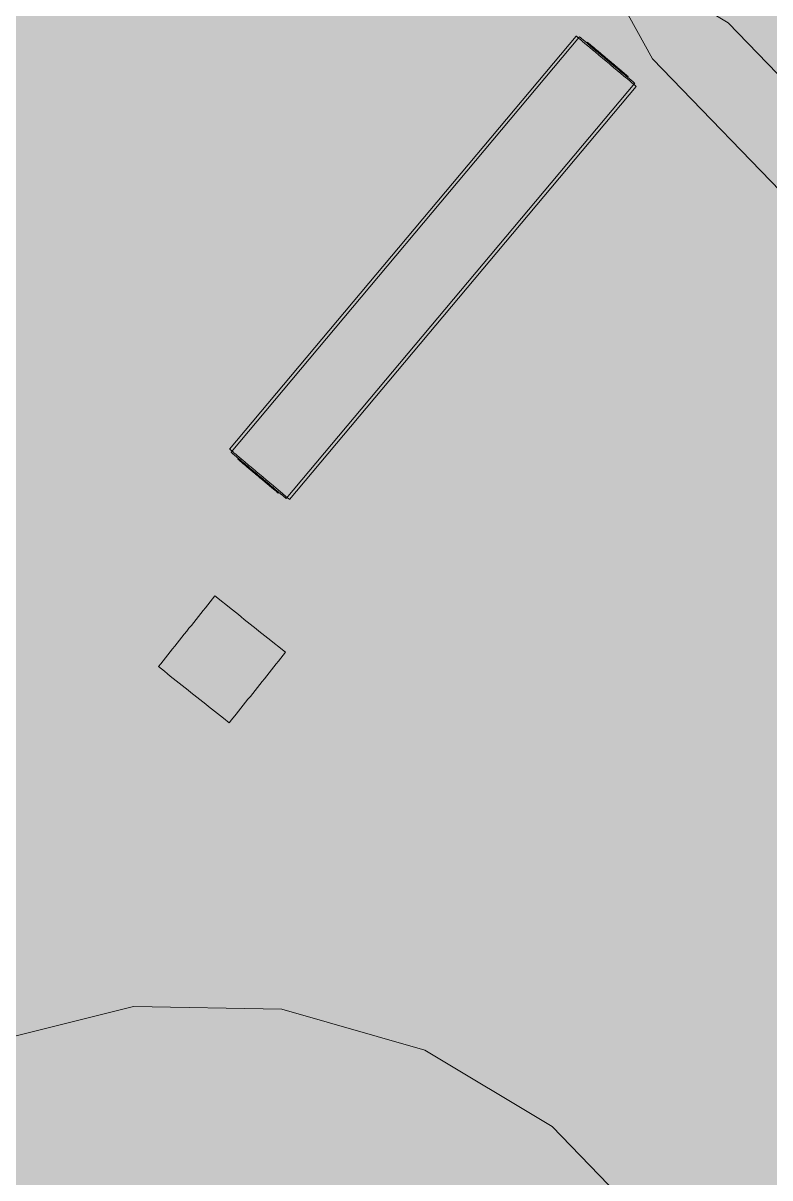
# Model space of a CAD drawing. Header units: millimetres. Extents: x -146962 to 322503, y -183624 to 284367.
# Drawn here: x 98335 to 100815, y 47079 to 50912 of the extents above; entities that cross this region are included whole.
import ezdxf

# ---------------------------------------------------------------- set-up
doc = ezdxf.new("R2010")
doc.units = ezdxf.units.MM
doc.layers.add('06_部屋の色', color=8, linetype='Continuous', lineweight=0)
doc.layers.add('30_敷地・外構', color=8, linetype='Continuous', lineweight=9)

msp = doc.modelspace()

# ---------------------------------------------------------------- hatches: boundary and pattern name
at = {"layer": '06_部屋の色', "true_color": 0xdde9cf}
msp.add_hatch(color=8, dxfattribs=at).paths.add_polyline_path([(83510.2, 29400.8), (83510.3, 31670.6), (83754.2, 32064.6), (83999.1, 32458.1), (84244.9, 32850.9), (84491.7, 33243.1), (84739.4, 33634.8), (84988.1, 34025.8), (85237.8, 34416.3), (85488.3, 34806.1), (85739.9, 35195.3), (85992.4, 35583.9), (86245.8, 35971.8), (86500.2, 36359.2), (86755.5, 36745.9), (87011.8, 37132), (87269, 37517.5), (87527.2, 37902.4), (87786.3, 38286.6), (88046.3, 38670.2), (88307.2, 39053.2), (88569.1, 39435.5), (88832, 39817.2), (89095.7, 40198.2), (89360.4, 40578.6), (89626, 40958.3), (89892.5, 41337.4), (90160, 41715.9), (90428.4, 42093.7), (90697.7, 42470.8), (90967.9, 42847.3), (91239, 43223.1), (91511.1, 43598.3), (91784.1, 43972.8), (92058, 44346.6), (92332.7, 44719.7), (92608.4, 45092.2), (92885.1, 45464), (93162.6, 45835.2), (93441, 46205.6), (93720.3, 46575.4), (94000.5, 46944.5), (94281.7, 47312.9), (94563.7, 47680.6), (94846.6, 48047.7), (95130.4, 48414), (95415.1, 48779.7), (95700.7, 49144.6), (95987.2, 49508.9), (96274.5, 49872.4), (96562.8, 50235.3), (96851.9, 50597.4), (97142, 50958.9), (97432.9, 51319.6), (97724.6, 51679.7), (98017.3, 52039), (98310.8, 52397.6), (98605.2, 52755.5), (98900.5, 53112.6), (99196.7, 53469.1), (99493.7, 53824.8), (99791.6, 54179.8), (100090.3, 54534), (100389.9, 54887.6), (100690.4, 55240.4), (100991.8, 55592.4), (101293.9, 55943.8), (101597, 56294.4), (101900.9, 56644.2), (102205.6, 56993.3), (102511.3, 57341.7), (102817.7, 57689.3), (103125, 58036.2), (103433.2, 58382.3), (103742.1, 58727.7), (104052, 59072.3), (104362.6, 59416.2), (104674.1, 59759.3), (104986.5, 60101.6), (105299.7, 60443.2), (105613.7, 60784), (105928.5, 61124.1), (106244.2, 61463.4), (106560.7, 61801.9), (106878, 62139.6), (107196.1, 62476.6), (107515.1, 62812.7), (107834.9, 63148.1), (108155.5, 63482.8), (108476.9, 63816.6), (108799.1, 64149.7), (109122.2, 64481.9), (109446, 64813.4), (109770.7, 65144.1), (110096.1, 65474), (110422.4, 65803.1), (110749.4, 66131.4), (111077.3, 66458.9), (111406, 66785.6), (111735.4, 67111.5), (112065.7, 67436.6), (112396.7, 67760.9), (112728.6, 68084.4), (113061.2, 68407.1), (113394.6, 68728.9), (113728.8, 69050), (114063.8, 69370.2), (114399.5, 69689.6), (114736, 70008.2), (115073.4, 70326), (115411.4, 70642.9), (115750.3, 70959.1), (116089.9, 71274.4), (116430.3, 71588.8), (116771.5, 71902.5), (117113.4, 72215.3), (117456.1, 72527.2), (117799.5, 72838.4), (118596.9, 72838.3), (118594.5, 29398.9)])
at = {"layer": '30_敷地・外構', "true_color": 0xcfe0b8}
for points in [[(100989.7, 54570.2), (101606.2, 54911.9), (102290.1, 55082.4), (102994.8, 55070.1), (103672.4, 54875.8), (104276.5, 54512.8), (104766.2, 54005.8), (105107.9, 53389.3), (105278.4, 52705.4), (105266.1, 52000.7), (105071.8, 51323.2), (104708.8, 50719), (104201.8, 50229.4), (103585.3, 49887.7), (102901.4, 49717.1), (102196.7, 49729.4), (101519.1, 49923.7), (100915, 50286.7), (100425.3, 50793.8), (100083.6, 51410.2), (99913.1, 52094.1), (99925.4, 52798.9), (100119.7, 53476.4), (100482.7, 54080.6)], [(96519.5, 49876.6), (96882.5, 50480.8), (97389.5, 50970.4), (98006, 51312.1), (98689.9, 51482.6), (99394.6, 51470.3), (100072.2, 51276), (100676.3, 50913), (101166, 50406), (101507.7, 49789.5), (101678.2, 49105.6), (101665.9, 48400.9), (101471.6, 47723.4), (101108.6, 47119.2), (100601.6, 46629.6), (99985.1, 46287.9), (99301.2, 46117.3), (98596.5, 46129.6), (97918.9, 46323.9), (97314.8, 46686.9), (96825.1, 47194), (96483.4, 47810.4), (96312.9, 48494.3), (96325.2, 49199.1)], [(98823.7, 48824.9), (98831.5, 48834.7), (98839.3, 48844.4), (98847, 48854.2), (98854.8, 48864), (98862.6, 48873.8), (98870.4, 48883.6), (98878.2, 48893.4), (98885.9, 48903.1), (98893.7, 48912.9), (98901.5, 48922.7), (98909.3, 48932.5), (98917.1, 48942.3), (98924.8, 48952.1), (98932.6, 48961.8), (98940.4, 48971.6), (98948.2, 48981.4), (98963.8, 49001), (98971.5, 49010.7), (99030.2, 48964.1), (99040, 48956.3), (99049.8, 48948.5), (99059.6, 48940.7), (99069.4, 48932.9), (99079.1, 48925.2), (99088.9, 48917.4), (99098.7, 48909.6), (99108.5, 48901.8), (99118.3, 48894), (99128.1, 48886.2), (99137.8, 48878.5), (99147.6, 48870.7), (99206.3, 48824), (99198.5, 48814.2), (99183, 48794.6), (99175.2, 48784.9), (99167.4, 48775.1), (99159.6, 48765.3), (99151.8, 48755.5), (99144.1, 48745.7), (99136.3, 48736), (99128.5, 48726.2), (99120.7, 48716.4), (99112.9, 48706.6), (99105.2, 48696.8), (99097.4, 48687), (99089.6, 48677.3), (99081.8, 48667.5), (99074, 48657.7), (99066.3, 48647.9), (99058.5, 48638.1), (99050.7, 48628.3), (99042.9, 48618.6), (99027.3, 48599), (99019.6, 48589.2), (99000, 48604.8), (98990.2, 48612.6), (98980.4, 48620.3), (98960.9, 48635.9), (98951.1, 48643.7), (98941.3, 48651.5), (98931.5, 48659.2), (98921.7, 48667), (98912, 48674.8), (98902.2, 48682.6), (98892.4, 48690.4), (98882.6, 48698.2), (98872.8, 48705.9), (98863, 48713.7), (98853.3, 48721.5), (98843.5, 48729.3), (98823.9, 48744.8), (98814.1, 48752.6), (98804.3, 48760.4), (98784.8, 48776), (98792.6, 48785.7), (98808.1, 48805.3), (98815.9, 48815.1)], [(98222.7, 47528.5), (98701.4, 47647.8), (99194.7, 47639.2), (99669, 47503.2), (100091.9, 47249.1), (100434.7, 46894.2), (100673.9, 46462.7), (100793.2, 45983.9), (100784.6, 45490.6), (100648.6, 45016.3), (100394.5, 44593.4), (100039.6, 44250.7), (99608.1, 44011.5), (99129.3, 43892.1), (98636, 43900.7), (98161.7, 44036.7), (97738.8, 44290.9), (97396.1, 44645.8), (97156.9, 45077.3), (97037.5, 45556), (97046.1, 46049.3), (97182.1, 46523.6), (97436.3, 46946.5), (97791.2, 47289.3)]]:
    msp.add_hatch(color=8, dxfattribs=at).paths.add_polyline_path(points)

# ---------------------------------------------------------------- linework, layer by layer
at = {"layer": '30_敷地・外構'}
for points in [[(98006, 51312.1), (98689.9, 51482.6), (99394.6, 51470.3), (100072.2, 51276), (100676.3, 50913), (101166, 50406), (101507.7, 49789.5), (101678.2, 49105.6), (101665.9, 48400.9), (101471.6, 47723.4), (101108.6, 47119.2), (100601.6, 46629.6), (99985.1, 46287.9), (99301.2, 46117.3), (98596.5, 46129.6), (97918.9, 46323.9)], [(105071.8, 51323.2), (104708.8, 50719), (104201.8, 50229.4), (103585.3, 49887.7), (102901.4, 49717.1), (102196.7, 49729.4), (101519.1, 49923.7), (100915, 50286.7), (100425.3, 50793.8), (100083.6, 51410.2)], [(99033.4, 49487.3), (99032.1, 49488.4), (99031.5, 49488.8), (99031.4, 49488.9), (99031.2, 49489.1), (99031.2, 49489.1), (99029.3, 49490.7), (99029.2, 49490.8), (99028.7, 49491.2), (99027.7, 49492.1), (99023.7, 49495.4), (99021.4, 49497.3), (99020.7, 49497.9), (100171.4, 50869.1), (100172.1, 50868.5), (100174.4, 50866.6), (100178.4, 50863.2), (100179.3, 50862.4), (100179.7, 50862.1), (100184.1, 50858.4), (100184.4, 50858.2), (100185.8, 50857), (100190.1, 50853.4), (100191, 50852.6), (100192.6, 50851.3), (100199.4, 50845.6), (100200.5, 50844.6), (100206.1, 50840), (100206.2, 50839.9), (100206.3, 50839.8), (100215.6, 50831.9), (100217.2, 50830.6), (100226.2, 50823.1), (100230.2, 50819.7), (100234.3, 50816.3), (100246.7, 50805.9), (100248.2, 50804.6), (100259, 50795.6), (100271, 50785.5), (100282, 50776.3), (100282.9, 50775.5), (100289.1, 50770.3), (100293.3, 50766.8), (100295.3, 50765.1), (100295.3, 50765.1), (100307.6, 50754.8), (100319.7, 50744.7), (100328.3, 50737.4), (100335.7, 50731.2), (100341.4, 50726.4), (100350.4, 50718.9), (100351.9, 50717.6), (100356.1, 50714), (100357.8, 50712.6), (100360.7, 50710.2), (100363.5, 50707.8), (100367.5, 50704.5), (100369.8, 50702.6), (100369.8, 50702.6), (100370.5, 50702), (99219.9, 49330.8), (99219.1, 49331.4), (99219.1, 49331.4), (99216.9, 49333.3), (99212.9, 49336.7), (99211.8, 49337.6), (99211.2, 49338), (99209.1, 49339.8), (99205.5, 49342.9), (99203.1, 49344.9), (99200.2, 49347.3), (99200.2, 49347.3), (99199.7, 49347.7), (99196.5, 49350.4), (99194.1, 49352.4), (99193.4, 49353), (99190.1, 49355.8), (99180.4, 49364), (99175.6, 49368), (99165.1, 49376.8), (99154, 49386.1), (99142.6, 49395.6), (99132.3, 49404.3), (99131.7, 49404.8), (99120.3, 49414.4), (99109.3, 49423.6), (99108.3, 49424.4), (99105.2, 49427), (99097.9, 49433.1), (99086.6, 49442.7), (99083.6, 49445.1), (99071.6, 49455.2), (99066, 49459.9), (99065, 49460.7), (99060.2, 49464.8), (99051.6, 49472), (99047.2, 49475.7), (99040.9, 49481), (99039.4, 49482.2), (99035.1, 49485.8), (99033.4, 49487.3)], [(99028.2, 49485.1), (99026.1, 49486.9), (99025.5, 49487.4), (100182.6, 50866.2), (100183.2, 50865.7), (100185.3, 50863.9), (100189, 50860.8), (100194.3, 50856.4), (100201.1, 50850.7), (100209.4, 50843.7), (100218.9, 50835.7), (100229.4, 50826.9), (100240.4, 50817.7), (100246.1, 50812.9), (100251.8, 50808.1), (100263.1, 50798.6), (100274.2, 50789.4), (100285.2, 50780.1), (100290.9, 50775.3), (100296.5, 50770.6), (100307.5, 50761.4), (100311.6, 50758), (100319, 50751.8), (100325.9, 50745.9), (100329.4, 50743), (100339, 50735), (100347.2, 50728), (100354.1, 50722.3), (100359.4, 50717.9), (100363, 50714.8), (100365.1, 50713), (100365.8, 50712.5), (99208.7, 49333.7), (99208, 49334.2), (99205.9, 49336), (99202.3, 49339), (99197, 49343.5), (99190.1, 49349.2), (99181.9, 49356.2), (99172.3, 49364.2), (99168.8, 49367.1), (99161.9, 49372.9), (99154.5, 49379.1), (99150.8, 49382.2), (99145.1, 49387), (99139.4, 49391.8), (99128.1, 49401.3), (99117.1, 49410.5), (99106, 49419.8), (99094.7, 49429.3), (99089, 49434.1), (99083.4, 49438.8), (99072.3, 49448.1), (99061.8, 49456.9), (99052.3, 49464.9), (99044, 49471.9), (99037.2, 49477.6), (99031.9, 49482), (99028.2, 49485.1)], [(100211.1, 50846.2), (100212.6, 50844.9), (100214.5, 50843.3), (100216.3, 50841.8), (100221.4, 50837.5), (100225.2, 50834.3), (100229.8, 50830.5), (100236.6, 50824.8), (100244.1, 50818.5), (100247, 50816.1), (100250.9, 50812.8), (100259.4, 50805.7), (100267.8, 50798.6), (100276.1, 50791.6), (100284.3, 50784.7), (100292.1, 50778.2), (100292.8, 50777.6), (100292.9, 50777.6), (100301.3, 50770.5), (100305.3, 50767.2), (100308.1, 50764.8), (100314.9, 50759.1), (100317.4, 50757), (100317.4, 50757), (100317.5, 50756.9), (100318.5, 50756), (100324.6, 50751), (100327.7, 50748.3), (100328.3, 50747.8), (100333.2, 50743.7), (100335.9, 50741.5), (100339.8, 50738.2), (100340.5, 50737.6), (100341.1, 50737.1), (100342.6, 50735.9), (100344.1, 50734.6), (100342.2, 50732.3), (100340.6, 50733.6), (100338.6, 50735.3), (100337.7, 50736.1), (100335, 50738.3), (100331.5, 50741.3), (100328.8, 50743.5), (100325.6, 50746.2), (100320.5, 50750.4), (100320.5, 50750.5), (100313.7, 50756.2), (100313.5, 50756.4), (100306.2, 50762.5), (100298.3, 50769.1), (100292.6, 50773.9), (100290.9, 50775.3), (100290.9, 50775.3), (100285.1, 50780.2), (100282, 50782.7), (100274.2, 50789.4), (100266.3, 50796), (100258.2, 50802.8), (100250.1, 50809.6), (100242.2, 50816.2), (100240, 50818), (100232.8, 50824), (100230.6, 50825.9), (100227.9, 50828.2), (100222, 50833.2), (100217.1, 50837.3), (100213.3, 50840.4), (100212.2, 50841.4), (100210.4, 50842.8), (100209.5, 50843.7), (100209.2, 50843.9), (100207.7, 50845.1), (100206.1, 50846.4), (100208.1, 50848.7), (100209.6, 50847.4), (100211.1, 50846.2)], [(100231.8, 50824.9), (100230.7, 50825.8), (100228.8, 50827.4), (100227.7, 50828.3), (100225.8, 50829.9), (100224.7, 50830.9), (100224.7, 50830.9), (100226.6, 50833.2), (100227.8, 50832.2), (100229.8, 50830.5), (100229.8, 50830.5), (100232.6, 50828.1), (100234.5, 50826.6), (100235.3, 50825.9), (100238.8, 50822.9), (100240.9, 50821.2), (100243, 50819.4), (100244.3, 50818.4), (100246, 50816.9), (100251.7, 50812.1), (100257.8, 50807), (100262.7, 50802.9), (100264.7, 50801.2), (100265.7, 50800.3), (100270.1, 50796.7), (100270.5, 50796.4), (100276.1, 50791.6), (100282.1, 50786.6), (100287.5, 50782.1), (100293.3, 50777.2), (100294.4, 50776.3), (100298.2, 50773.1), (100299, 50772.5), (100299, 50772.4), (100300.5, 50771.2), (100304.3, 50768), (100306.2, 50766.4), (100306.2, 50766.4), (100309.2, 50763.9), (100309.9, 50763.3), (100311.3, 50762.1), (100313.4, 50760.3), (100315.7, 50758.4), (100315.8, 50758.3), (100316.9, 50757.4), (100319.6, 50755.2), (100319.6, 50755.2), (100322.2, 50752.9), (100322.5, 50752.7), (100324.4, 50751.1), (100325.6, 50750.1), (100323.6, 50747.8), (100322.5, 50748.8), (100320.5, 50750.5), (100319.5, 50751.3), (100317.7, 50752.9), (100317.6, 50752.9), (100315.1, 50755), (100315, 50755.1), (100313.9, 50756), (100311.5, 50758), (100309.4, 50759.8), (100307.2, 50761.6), (100307.1, 50761.7), (100307, 50761.8), (100307, 50761.8), (100304.2, 50764.1), (100302.7, 50765.4), (100302.6, 50765.5), (100302.4, 50765.7), (100301.2, 50766.7), (100299, 50768.5), (100298.5, 50768.9), (100297, 50770.2), (100292.5, 50774), (100291.4, 50774.9), (100286.3, 50779.1), (100282.4, 50782.4), (100279.8, 50784.6), (100274.2, 50789.4), (100268.5, 50794.1), (100268.2, 50794.4), (100265.1, 50796.9), (100262, 50799.6), (100262, 50799.6), (100262, 50799.6), (100260.3, 50801), (100259.8, 50801.4), (100257, 50803.8), (100251.3, 50808.5), (100248.2, 50811.2), (100244.1, 50814.6), (100243, 50815.5), (100241.1, 50817.1), (100237.5, 50820.1), (100234.4, 50822.7), (100231.8, 50824.9)], [(100249.9, 50809.7), (100249.3, 50810.2), (100248.3, 50811), (100247.2, 50812), (100246.6, 50812.5), (100248.5, 50814.8), (100249.2, 50814.3), (100250.3, 50813.3), (100251.3, 50812.5), (100251.6, 50812.2), (100252.1, 50811.8), (100253.1, 50810.9), (100254.5, 50809.7), (100256.4, 50808.2), (100258.6, 50806.3), (100261.2, 50804.2), (100261.2, 50804.1), (100264, 50801.8), (100267, 50799.3), (100268.4, 50798.1), (100269.3, 50797.3), (100269.5, 50797.2), (100269.8, 50796.9), (100270.1, 50796.7), (100272.3, 50794.9), (100272.9, 50794.3), (100273.1, 50794.2), (100273.1, 50794.1), (100273.1, 50794.1), (100276.1, 50791.6), (100279.4, 50788.8), (100282.1, 50786.6), (100282.9, 50786), (100284.1, 50784.9), (100285.2, 50784), (100286.3, 50783.1), (100288.2, 50781.5), (100289.7, 50780.2), (100292.9, 50777.6), (100295.7, 50775.2), (100297.7, 50773.6), (100298.3, 50773.1), (100300.1, 50771.5), (100300.6, 50771.1), (100301.9, 50770), (100303, 50769), (100303.7, 50768.5), (100301.7, 50766.2), (100301.1, 50766.7), (100300, 50767.7), (100298.4, 50769), (100298.1, 50769.2), (100297.1, 50770.1), (100296.3, 50770.8), (100296.3, 50770.8), (100295.7, 50771.3), (100293.8, 50772.9), (100292.3, 50774.2), (100291.6, 50774.7), (100291.4, 50774.9), (100290.9, 50775.3), (100289.1, 50776.8), (100286.3, 50779.2), (100284.4, 50780.8), (100283.3, 50781.7), (100283.3, 50781.7), (100280.9, 50783.7), (100279.9, 50784.5), (100277.4, 50786.6), (100277.1, 50786.9), (100274.2, 50789.4), (100270.8, 50792.2), (100270.3, 50792.6), (100268.1, 50794.4), (100267.4, 50795), (100266.2, 50796), (100263.9, 50797.9), (100262.1, 50799.5), (100261, 50800.4), (100260.6, 50800.8), (100257.4, 50803.4), (100254.5, 50805.8), (100252.6, 50807.4), (100252.6, 50807.4), (100251.2, 50808.6), (100250.5, 50809.2), (100250.2, 50809.5), (100249.9, 50809.7)], [(99052.9, 49464.4), (99052.9, 49464.4), (99054.4, 49463.1), (99056.8, 49461.2), (99057, 49461), (99057, 49461), (99057, 49460.9), (99060.7, 49457.8), (99065.5, 49453.8), (99069.2, 49450.7), (99076.2, 49444.8), (99078.1, 49443.2), (99080.8, 49441), (99084, 49438.3), (99085.1, 49437.4), (99085.4, 49437.1), (99085.5, 49437.1), (99088.1, 49434.8), (99092.2, 49431.4), (99100.6, 49424.4), (99106, 49419.8), (99109.3, 49417.1), (99109.3, 49417.1), (99117.1, 49410.5), (99124.9, 49404), (99129.2, 49400.3), (99133.6, 49396.7), (99133.6, 49396.7), (99142, 49389.6), (99145.9, 49386.3), (99148.7, 49384), (99153.5, 49380), (99156.3, 49377.6), (99158.1, 49376.1), (99164.9, 49370.4), (99171.1, 49365.2), (99176.1, 49361), (99177.3, 49360), (99180, 49357.7), (99182.7, 49355.5), (99182.7, 49355.5), (99182.7, 49355.4), (99184.3, 49354.1), (99182.3, 49351.9), (99180.8, 49353.1), (99180.8, 49353.2), (99180.8, 49353.2), (99178.1, 49355.4), (99177.8, 49355.6), (99177.4, 49356), (99175.2, 49357.8), (99171.5, 49360.9), (99171.5, 49360.9), (99166.7, 49365), (99160.8, 49369.9), (99160.8, 49369.9), (99160.7, 49370), (99159.8, 49370.8), (99154.1, 49375.5), (99149.6, 49379.3), (99148.2, 49380.5), (99146.7, 49381.7), (99146.2, 49382.1), (99146, 49382.3), (99138.9, 49388.3), (99130.9, 49395), (99122.9, 49401.7), (99115.1, 49408.2), (99107, 49415.1), (99106.4, 49415.6), (99099.4, 49421.5), (99091.4, 49428.2), (99084.3, 49434.1), (99083.5, 49434.8), (99082, 49436), (99076.2, 49440.9), (99074.3, 49442.5), (99069.5, 49446.6), (99066.1, 49449.4), (99061.2, 49453.5), (99056.1, 49457.8), (99055.1, 49458.6), (99055.1, 49458.7), (99055.1, 49458.7), (99052.2, 49461), (99049.5, 49463.3), (99048, 49464.6), (99049.9, 49466.9), (99051.4, 49465.6), (99052.9, 49464.4)], [(99069.1, 49450.8), (99069.1, 49450.8), (99070.2, 49449.8), (99072.3, 49448.1), (99073.8, 49446.8), (99074.9, 49445.9), (99077.9, 49443.4), (99080.8, 49441), (99080.8, 49441), (99082.9, 49439.2), (99082.9, 49439.2), (99087.9, 49435), (99093.5, 49430.4), (99096.3, 49428), (99098.2, 49426.4), (99102.3, 49423), (99104.5, 49421.1), (99109.8, 49416.7), (99111.3, 49415.4), (99117.1, 49410.5), (99122.9, 49405.7), (99125.6, 49403.4), (99129.6, 49400), (99136, 49394.7), (99139.3, 49391.9), (99140.7, 49390.7), (99142.2, 49389.5), (99144.4, 49387.6), (99144.5, 49387.5), (99146.2, 49386.1), (99148.1, 49384.5), (99150.8, 49382.2), (99151.2, 49381.9), (99155.6, 49378.2), (99158, 49376.2), (99158.1, 49376.1), (99159.2, 49375.1), (99160, 49374.5), (99161.9, 49372.9), (99163.2, 49371.8), (99163.9, 49371.2), (99164.5, 49370.7), (99164.8, 49370.5), (99166.9, 49368.7), (99168.1, 49367.7), (99166.1, 49365.4), (99165, 49366.4), (99163.1, 49368), (99162.9, 49368.2), (99162.7, 49368.3), (99162, 49368.9), (99160.1, 49370.5), (99157.3, 49372.9), (99156.1, 49373.9), (99154.3, 49375.3), (99153.7, 49375.9), (99151.5, 49377.8), (99146.1, 49382.2), (99144.3, 49383.8), (99144.3, 49383.8), (99140.3, 49387.2), (99138.8, 49388.4), (99134.1, 49392.4), (99132.9, 49393.3), (99127.7, 49397.7), (99126.9, 49398.3), (99121.3, 49403), (99115.1, 49408.2), (99109, 49413.4), (99102.6, 49418.8), (99097.4, 49423.2), (99092.6, 49427.2), (99090, 49429.3), (99084.2, 49434.2), (99080.4, 49437.4), (99076.6, 49440.6), (99074.2, 49442.6), (99072.2, 49444.3), (99070.2, 49445.9), (99069, 49446.9), (99067.4, 49448.3), (99065.3, 49450), (99064.2, 49451), (99066.1, 49453.3), (99067.3, 49452.3), (99069.1, 49450.8)], [(99090.2, 49429.2), (99089.1, 49430.1), (99088.5, 49430.6), (99090.5, 49432.9), (99091.1, 49432.4), (99092.1, 49431.5), (99093.7, 49430.2), (99095.7, 49428.5), (99098.1, 49426.4), (99098.1, 49426.4), (99099.8, 49425), (99100.9, 49424.1), (99102.7, 49422.6), (99104, 49421.5), (99105.5, 49420.3), (99107.1, 49418.9), (99107.2, 49418.8), (99110.5, 49416), (99113.3, 49413.7), (99114.2, 49412.9), (99117.1, 49410.5), (99120.3, 49407.8), (99122.9, 49405.7), (99123.6, 49405), (99126.9, 49402.3), (99128, 49401.3), (99130.2, 49399.5), (99132.2, 49397.8), (99133.3, 49397), (99136, 49394.6), (99136.9, 49393.9), (99137.8, 49393.1), (99138.5, 49392.6), (99139.2, 49392), (99140.1, 49391.2), (99140.2, 49391.1), (99140.4, 49391), (99140.5, 49390.9), (99140.7, 49390.7), (99141.5, 49390), (99142, 49389.6), (99143.1, 49388.7), (99143.7, 49388.2), (99141.8, 49385.9), (99141.2, 49386.4), (99140.1, 49387.3), (99139.3, 49388), (99138.5, 49388.6), (99138.3, 49388.8), (99138.2, 49388.9), (99137.8, 49389.2), (99136.5, 49390.3), (99135.3, 49391.3), (99134.1, 49392.3), (99132.3, 49393.9), (99131.3, 49394.7), (99129.5, 49396.2), (99126.8, 49398.5), (99123.9, 49400.9), (99121.6, 49402.8), (99118.4, 49405.5), (99111.9, 49410.9), (99108.6, 49413.7), (99105.3, 49416.5), (99105.2, 49416.6), (99104.1, 49417.5), (99103.6, 49417.9), (99103.5, 49418), (99102, 49419.2), (99100.8, 49420.3), (99099, 49421.8), (99098.4, 49422.3), (99097.8, 49422.8), (99096.2, 49424.1), (99094.3, 49425.7), (99093.1, 49426.8), (99092.1, 49427.6), (99091.6, 49428), (99090.2, 49429.2)], [(98823.7, 48824.9), (98831.5, 48834.7), (98839.3, 48844.4), (98847, 48854.2), (98854.8, 48864), (98862.6, 48873.8), (98870.4, 48883.6), (98878.2, 48893.4), (98885.9, 48903.1), (98893.7, 48912.9), (98901.5, 48922.7), (98909.3, 48932.5), (98917.1, 48942.3), (98924.8, 48952.1), (98932.6, 48961.8), (98940.4, 48971.6), (98948.2, 48981.4), (98963.8, 49001), (98971.5, 49010.7), (99030.2, 48964.1), (99040, 48956.3), (99049.8, 48948.5), (99059.6, 48940.7), (99069.4, 48932.9), (99079.1, 48925.2), (99088.9, 48917.4), (99098.7, 48909.6), (99108.5, 48901.8), (99118.3, 48894), (99128.1, 48886.2), (99137.8, 48878.5), (99147.6, 48870.7), (99206.3, 48824), (99198.5, 48814.2), (99183, 48794.6), (99175.2, 48784.9), (99167.4, 48775.1), (99159.6, 48765.3), (99151.8, 48755.5), (99144.1, 48745.7), (99136.3, 48736), (99128.5, 48726.2), (99120.7, 48716.4), (99112.9, 48706.6), (99105.2, 48696.8), (99097.4, 48687), (99089.6, 48677.3), (99081.8, 48667.5), (99074, 48657.7), (99066.3, 48647.9), (99058.5, 48638.1), (99050.7, 48628.3), (99042.9, 48618.6), (99027.3, 48599), (99019.6, 48589.2), (99000, 48604.8), (98990.2, 48612.6), (98980.4, 48620.3), (98960.9, 48635.9), (98951.1, 48643.7), (98941.3, 48651.5), (98931.5, 48659.2), (98921.7, 48667), (98912, 48674.8), (98902.2, 48682.6), (98892.4, 48690.4), (98882.6, 48698.2), (98872.8, 48705.9), (98863, 48713.7), (98853.3, 48721.5), (98843.5, 48729.3), (98823.9, 48744.8), (98814.1, 48752.6), (98804.3, 48760.4), (98784.8, 48776), (98792.6, 48785.7), (98808.1, 48805.3), (98815.9, 48815.1), (98823.7, 48824.9)], [(98222.7, 47528.5), (98701.4, 47647.8), (99194.7, 47639.2), (99669, 47503.2), (100091.9, 47249.1), (100434.7, 46894.2), (100673.9, 46462.7), (100793.2, 45983.9), (100784.6, 45490.6), (100648.6, 45016.3), (100394.5, 44593.4), (100039.6, 44250.7), (99608.1, 44011.5), (99129.3, 43892.1), (98636, 43900.7), (98161.7, 44036.7)]]:
    msp.add_lwpolyline(points, dxfattribs=at)

doc.saveas('drawing.dxf')
